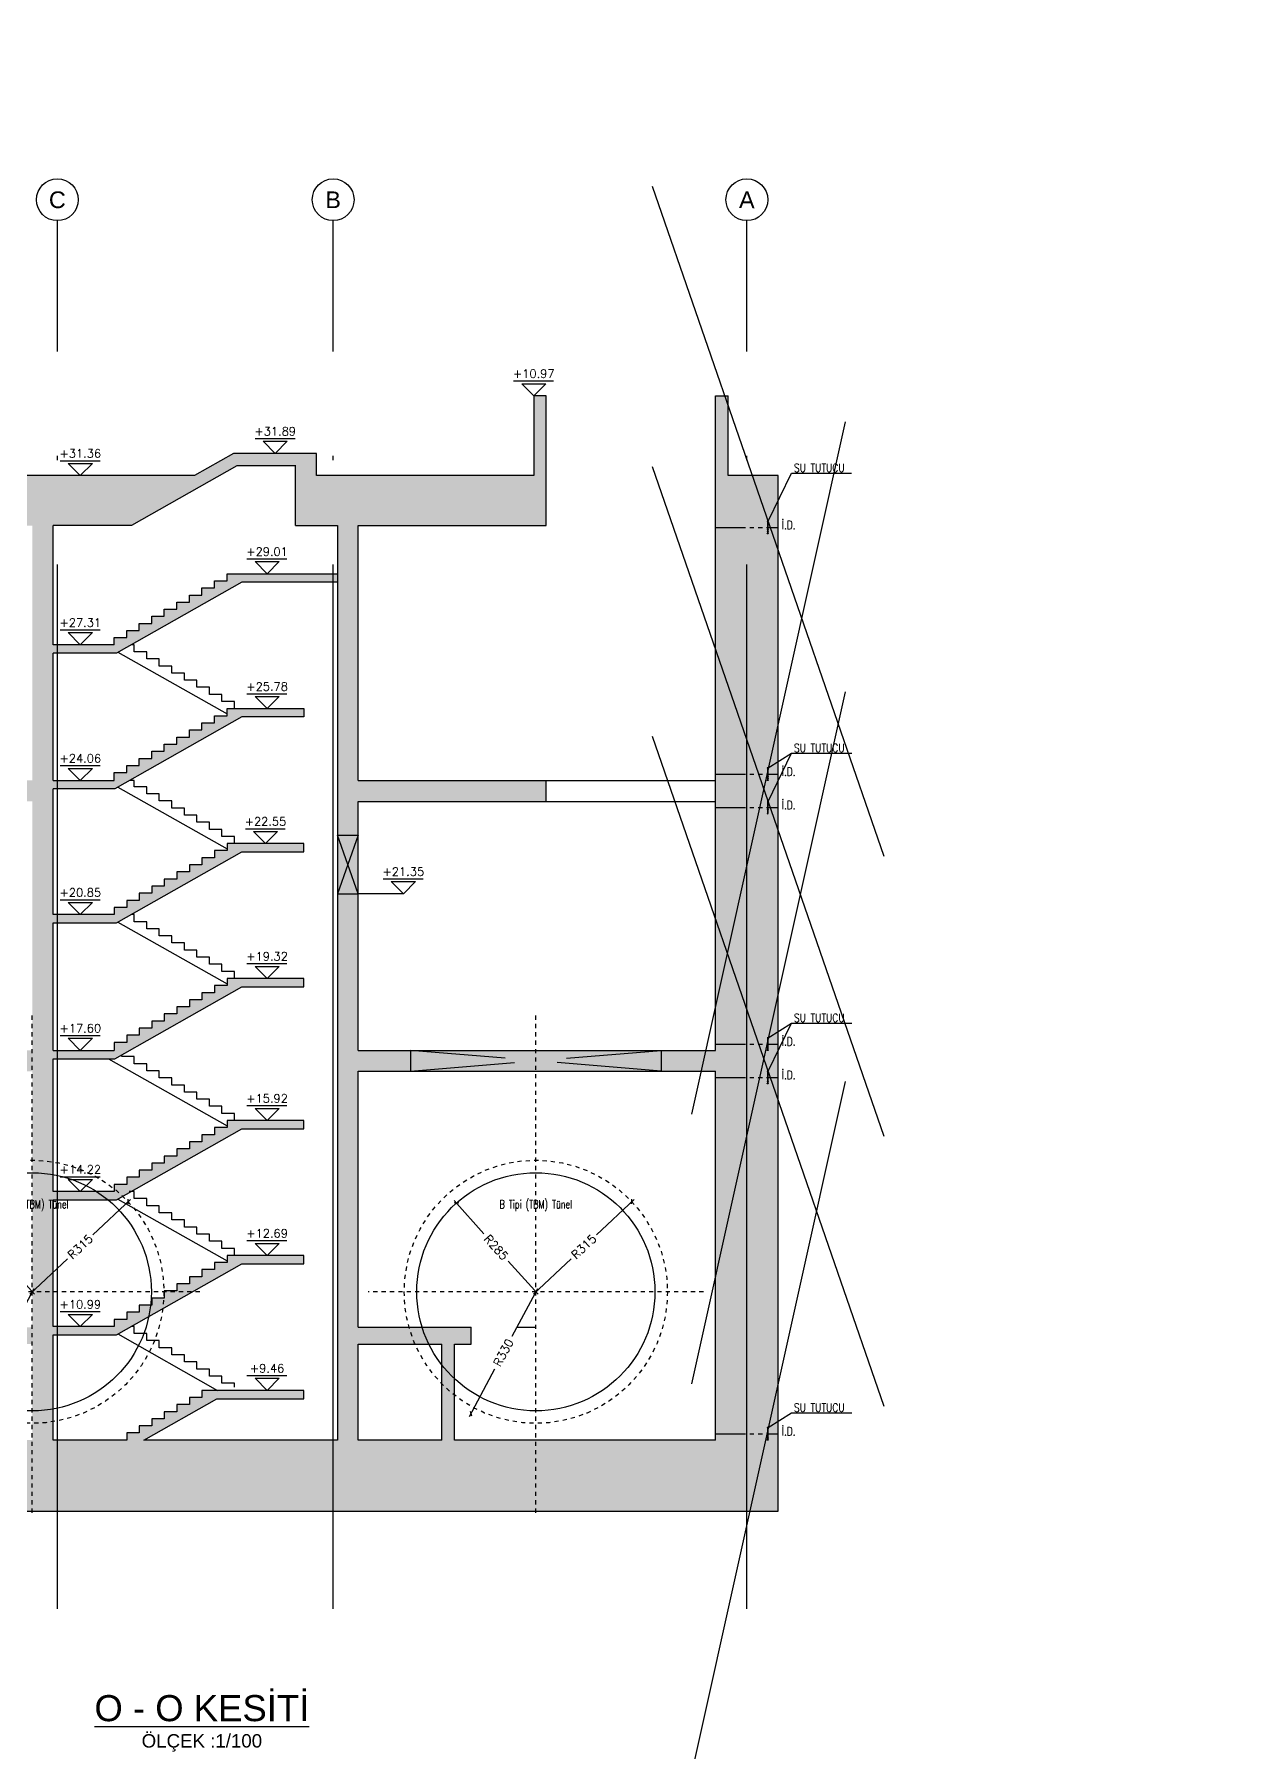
# Model space of a CAD drawing. Header units: millimetres. Extents: x 400408 to 401352, y 4543980 to 4544157.
# Drawn here: x 401323.08 to 401351.83, y 4544030.43 to 4544071.54 of the extents above; entities that cross this region are included whole.
import ezdxf
from ezdxf.enums import TextEntityAlignment as Align

# ---------------------------------------------------------------- set-up
doc = ezdxf.new("R2010")
doc.units = ezdxf.units.MM
for name, pattern in [('ACAD_ISO05W100', [33, 24, -3, 0, -3, 0, -3]), ('AKS', [3, 2.5, -0.25, 0, -0.25]), ('CIZGI', [0.4, 0.25, -0.15]), ('CONTINU', [0]), ('HIDDEN', [0.375, 0.25, -0.125])]:
    doc.linetypes.add(name, pattern=pattern)
for name, color, linetype in [('aks prota', 2, 'AKS'), ('caks prota', 4, 'Continuous'), ('görünüş prota', 4, 'Continuous'), ('iderzi_PROTA', 3, 'Continuous'), ('inşaat derzi prota', 11, 'Continuous'), ('kesik prota', 2, 'CIZGI'), ('kesit prota', 1, 'Continuous'), ('kesit tarama prota', 252, 'Continuous'), ('kot prota', 4, 'Continuous'), ('lkolon prota', 4, 'Continuous'), ('merdiven prota', 2, 'Continuous'), ('not prota', 2, 'Continuous'), ('not yazısı prota', 6, 'Continuous'), ('not çizgisi prota', 4, 'Continuous'), ('PRT-CST-rc_level', 6, 'Continuous'), ('PRT-CST-rc_levermark', 4, 'Continuous'), ('st_s_su tutucu', 2, 'Continuous'), ('st_s_ölçü', 4, 'Continuous'), ('t35 prota', 3, 'Continuous'), ('taks prota', 7, 'Continuous'), ('tplan prota', 7, 'Continuous')]:
    doc.layers.add(name, color=color, linetype=linetype)
doc.styles.add('Arial', font='Arial.ttf')
doc.styles.add('OLCU', font='romanstw.shx')
doc.styles.get("Standard").update_dxf_attribs({"font": 'Arial.ttf'})
doc.styles.add('TAKS', font='Arial Unicode.ttf')
doc.styles.add('TEXT250', font='romanstw.shx', dxfattribs={"width": 0.8, "height": 25})
doc.styles.add('TSIMPLEX', font='romanstw.shx')
doc.dimstyles.new('1-100', dxfattribs={"dimscale": 0.5, "dimtxt": 2, "dimasz": 7.5, "dimexe": 3, "dimexo": 5, "dimgap": 5, "dimtad": 3, "dimdec": 1, "dimlfac": 2, "dimzin": 9, "dimdsep": 46, "dimtxsty": 'Standard', "dimblk": 'OBLIQUE', "dimcen": 0.09, "dimclrd": 3, "dimclre": 3, "dimclrt": 1, "dimadec": 3, "dimazin": 0, "dimtfac": 1, "dimtdec": 1, "dimtofl": 0, "dimtmove": 0, "dimatfit": 3, "dimfxl": 4, "dimtolj": 1, "dimtzin": 0, "dimarcsym": 0})
doc.dimstyles.new('1-50', dxfattribs={"dimtxt": 10, "dimasz": 4, "dimexe": 4, "dimexo": 8, "dimgap": 4, "dimtad": 1, "dimdec": 1, "dimrnd": 0.05, "dimzin": 9, "dimdsep": 46, "dimtxsty": 'OLCU', "dimblk1": 'OBLIQUE', "dimblk2": 'OBLIQUE', "dimsah": 1, "dimcen": 2, "dimdle": 4, "dimclrd": 4, "dimclre": 4, "dimclrt": 3, "dimadec": 1, "dimazin": 0, "dimtfac": 1, "dimtdec": 1, "dimtix": 1, "dimtmove": 2, "dimatfit": 3, "dimldrblk": 'OBLIQUE', "dimfxl": 1, "dimtvp": 1, "dimtolj": 1, "dimtzin": 1, "dimarcsym": 0})

# ---------------------------------------------------------------- blocks, each defined once
blk = doc.blocks.new('_Oblique')
at = {"layer": 'st_s_ölçü', "lineweight": -2}
blk.add_line((-0.5, -0.5), (0.5, 0.5), dxfattribs=at)
blk = doc.blocks.new('*D11')
at = {"layer": 'DEFPOINTS', "color": 0, "transparency": 16777216}
for p in [(-455.7768124120485, 109.5869111729116), (-265.7931828767396, -102.8541877429707)]:
    blk.add_point(p, dxfattribs=at)
at = {"layer": 'st_s_ölçü', "color": 4, "lineweight": -2, "transparency": 16777216}
for p, q in [((-461.1096862235661, 115.5501700898487), (-389.9253438287682, 35.95131222538865)), ((-260.4603090652221, -108.8174466599078), (-331.6446514600408, -29.21858879542449))]:
    blk.add_line(p, q, dxfattribs=at)
at = {"layer": 'st_s_ölçü', "color": 4, "lineweight": -2, "transparency": 16777216, "xscale": 8, "yscale": 8, "zscale": 8, "rotation": 131.8058995973175}
blk.add_blockref('_Oblique', (-455.7768124120485, 109.5869111729116), dxfattribs=at)
at = {"layer": 'st_s_ölçü', "color": 3, "transparency": 16777216, "insert": (-360.7849976444195, 3.366361714968633), "char_height": 20, "attachment_point": 5, "rotation": 311.8058995973175, "style": 'OLCU'}
blk.add_mtext('\\A1;R285', dxfattribs=at)
blk = doc.blocks.new('*D12')
at = {"layer": 'DEFPOINTS', "color": 0, "transparency": 16777216}
for p in [(-36.3406229420434, 112.9617587007597), (-265.7931828767178, -102.8541877429798)]:
    blk.add_point(p, dxfattribs=at)
at = {"layer": 'st_s_ölçü', "color": 4, "lineweight": -2, "transparency": 16777216}
for p, q in [((-30.51325634052741, 118.4427986104425), (-120.6119750752906, 33.69874405447169)), ((-271.6205494782338, -108.3352276526625), (-181.5218307435179, -23.5911730967362))]:
    blk.add_line(p, q, dxfattribs=at)
at = {"layer": 'st_s_ölçü', "color": 4, "lineweight": -2, "transparency": 16777216, "xscale": 8, "yscale": 8, "zscale": 8, "rotation": 43.24583088137385}
blk.add_blockref('_Oblique', (-36.3406229420434, 112.9617587007597), dxfattribs=at)
at = {"layer": 'st_s_ölçü', "color": 3, "transparency": 16777216, "insert": (-151.0669029094242, 5.053785478889026), "char_height": 20, "attachment_point": 5, "rotation": 43.24583088137385, "style": 'OLCU'}
blk.add_mtext('\\A1;R315', dxfattribs=at)
blk = doc.blocks.new('*D13')
at = {"layer": 'DEFPOINTS', "color": 0, "transparency": 16777216}
for p in [(-265.7931828767105, -102.8541877429579), (-421.0483857594118, -394.0514095323542)]:
    blk.add_point(p, dxfattribs=at)
at = {"layer": 'lkolon prota', "color": 4, "lineweight": -2, "transparency": 16777216}
for p, q in [((-262.0294203825846, -95.79486115412448), (-322.8545106894434, -209.8786212058137)), ((-424.8121482535377, -401.1107361211878), (-363.9870579466764, -287.0269760694938))]:
    blk.add_line(p, q, dxfattribs=at)
at = {"layer": 'lkolon prota', "color": 4, "lineweight": -2, "transparency": 16777216, "xscale": 8, "yscale": 8, "zscale": 8, "rotation": 241.9351701811658}
blk.add_blockref('_Oblique', (-421.0483857594118, -394.0514095323542), dxfattribs=at)
at = {"layer": 'lkolon prota', "color": 3, "transparency": 16777216, "insert": (-343.420784318052, -248.4527986376579), "char_height": 20, "attachment_point": 5, "rotation": 61.935170181165795, "style": 'OLCU'}
blk.add_mtext('\\A1;R330', dxfattribs=at)
blk = doc.blocks.new('KOTK5')
at = {"layer": 'PRT-CST-rc_levermark'}
blk.add_line((216.6666666667443, 160), (-213.3333333332557, 160), dxfattribs=at)
blk.add_lwpolyline([(130, 130), (-130, 130), (0, 0)], close=True, dxfattribs=at)
at = {"layer": 'PRT-CST-rc_level', "style": 'OLCU'}
blk.add_attdef('000.00', text='', height=90, dxfattribs=at).set_placement((0, 193.1381784435362), align=Align.CENTER)
blk = doc.blocks.new('D')
at = {"layer": 'st_s_su tutucu', "linetype": 'CONTINU', "ltscale": 0.2}
for p, q in [((-39987.83090962706, 52508.18991963421), (-39992.63090966878, 52508.18991966914)), ((-39992.63090966878, 52508.18991966914), (-39992.63090980848, 52507.38991968935)), ((-39992.63090980848, 52507.38991968935), (-39990.63090962501, 52506.05655179494)), ((-39990.63090992199, 52478.65671955824), (-39991.93117670823, 52478.6567195757)), ((-39991.93117670823, 52478.6567195757), (-39991.93117659182, 52477.72311959402)), ((-39991.93117659182, 52477.72311959402), (-39990.63090987367, 52477.72311951835)), ((-39990.6309096902, 52498.50671976196), (-39991.53117650332, 52498.50671977942)), ((-39991.53117650332, 52498.50671977942), (-39991.53117639622, 52497.87311976865)), ((-39991.53117639622, 52497.87311976865), (-39990.63090970417, 52497.87311978029)), ((-39990.63090980196, 52488.50671968629), (-39991.53117661508, 52488.50671963972)), ((-39991.53117661508, 52488.50671963972), (-39991.53117662905, 52487.87311965806)), ((-39991.53117662905, 52487.87311965806), (-39990.630909937, 52487.87311964059)), ((-39991.53117661508, 52467.87311965223), (-39991.53117662905, 52468.5067196339)), ((-39991.53117662905, 52468.5067196339), (-39990.630909937, 52468.50671965136)), ((-39990.63090980196, 52467.87311960567), (-39991.53117661508, 52467.87311965223)), ((-39991.53117650332, 52457.87311951254), (-39991.53117639622, 52458.50671952331)), ((-39991.53117639622, 52458.50671952331), (-39990.63090970417, 52458.50671951166)), ((-39990.6309096902, 52457.87311953), (-39991.53117650332, 52457.87311951254)), ((-39990.63090962501, 52506.05655179494), (-39990.6309096902, 52498.50671976196)), ((-39990.63090970417, 52497.87311978029), (-39990.63090980196, 52488.50671968629)), ((-39990.630909937, 52487.87311964059), (-39990.63090992199, 52478.65671955824)), ((-39990.630909937, 52468.50671965136), (-39990.63090992199, 52477.72311973372)), ((-39990.63090970417, 52458.50671951166), (-39990.63090980196, 52467.87311960567)), ((-39990.63090962501, 52450.32328749701), (-39990.6309096902, 52457.87311953)), ((-39989.83090974534, 52506.05655187643), (-39987.83090964103, 52507.38991968935)), ((-39989.83090955907, 52498.50671965136), (-39989.83090974534, 52506.05655187643)), ((-39988.9306429881, 52498.50671966883), (-39989.83090955907, 52498.50671965136)), ((-39989.83090992229, 52488.50671961062), (-39989.83090981984, 52497.87311973373)), ((-39989.83090981984, 52497.87311973373), (-39988.93064300207, 52497.87311962313)), ((-39988.93064335132, 52488.50671965136), (-39989.83090992229, 52488.50671961062)), ((-39989.83091007002, 52478.65671960481), (-39989.8309099316, 52487.87311978029)), ((-39989.8309099316, 52487.87311978029), (-39988.93064311383, 52487.87311964059)), ((-39988.53064343977, 52478.65671965137), (-39989.83091007002, 52478.65671960481)), ((-39989.83090998934, 52477.72311965805), (-39988.53064344908, 52477.72311964058)), ((-39989.83091007002, 52477.72311968715), (-39989.8309099316, 52468.50671951166)), ((-39989.8309099316, 52468.50671951166), (-39988.93064311383, 52468.50671965136)), ((-39988.93064335132, 52467.87311964059), (-39989.83090992229, 52467.87311968134)), ((-39989.83090992229, 52467.87311968134), (-39989.83090981984, 52458.50671955823)), ((-39989.83090981984, 52458.50671955823), (-39988.93064300207, 52458.50671966883)), ((-39988.9306429881, 52457.87311962313), (-39989.83090955907, 52457.87311964059)), ((-39989.83090955907, 52457.87311964059), (-39989.83090974534, 52450.32328741552)), ((-39988.93064300207, 52497.87311962313), (-39988.9306429881, 52498.50671966883)), ((-39988.93064311383, 52487.87311964059), (-39988.93064335132, 52488.50671965136)), ((-39988.93064311383, 52468.50671965136), (-39988.93064335132, 52467.87311964059)), ((-39988.93064300207, 52458.50671966883), (-39988.9306429881, 52457.87311962313)), ((-39988.53064344908, 52477.72311964058), (-39988.53064343977, 52478.65671965137)), ((-39987.83090964103, 52507.38991968935), (-39987.83090962706, 52508.18991963421)), ((-39992.63090980848, 52448.98991960261), (-39990.63090962501, 52450.32328749701)), ((-39992.63090966878, 52448.18991962282), (-39992.63090980848, 52448.98991960261)), ((-39987.83090962706, 52448.18991965774), (-39992.63090966878, 52448.18991962282)), ((-39989.83090974534, 52450.32328741552), (-39987.83090964103, 52448.98991960261)), ((-39987.83090964103, 52448.98991960261), (-39987.83090962706, 52448.18991965774))]:
    blk.add_line(p, q, dxfattribs=at)
blk = doc.blocks.new('A$C127942D9')
at = {"layer": 'aks prota', "ltscale": 2}
blk.add_line((-265.7931828767323, -631.6843460802356), (-265.7931828767178, 559.6811305509054), dxfattribs=at)
at = {"layer": 'aks prota'}
blk.add_line((135.1872869510917, -102.8541877429761), (-666.7736527046291, -102.8541877429725), dxfattribs=at)
at = {"layer": 'görünüş prota', "color": 6, "linetype": 'CIZGI', "ltscale": 2}
blk.add_circle((-265.7931828767323, -102.8541877429652), 315, dxfattribs=at)
at = {"layer": 'görünüş prota', "color": 6}
blk.add_circle((-265.7931828767105, -102.8541877429798), 285, dxfattribs=at)
at = {"layer": 'not prota', "style": 'TEXT250', "width": 0.7}
blk.add_text('B Tipi (TBM) Tünel', height=20, dxfattribs=at).set_placement((-265.7931828766596, 106.8190974679765), align=Align.MIDDLE_CENTER)
at = {"layer": 'lkolon prota'}
dim = blk.add_radius_dim(center=(-265.7931828767105, -102.8541877429579), mpoint=(-421.0483857594118, -394.0514095323542), dimstyle='1-100', dxfattribs=at)
dim.commit()
dim.dimension.update_dxf_attribs({"geometry": '*D13', "text_midpoint": (-343.420784318052, -248.4527986376579), "dimtype": 132})
at = {"layer": 'st_s_ölçü'}
for center, mpoint, picture, middle in [((-265.7931828767396, -102.8541877429707), (-455.7768124120485, 109.5869111729116), '*D11', (-360.7849976444195, 3.366361714968633)), ((-265.7931828767178, -102.8541877429798), (-36.3406229420434, 112.9617587007597), '*D12', (-151.0669029094242, 5.053785478889026))]:
    dim = blk.add_radius_dim(center=center, mpoint=mpoint, dimstyle='1-100', dxfattribs=at)
    dim.commit()
    dim.dimension.update_dxf_attribs({"geometry": picture, "text_midpoint": middle, "dimtype": 132})

msp = doc.modelspace()

# ---------------------------------------------------------------- hatches: boundary and pattern name
at = {"layer": 'kesit tarama prota'}
h = msp.add_hatch(color=256, dxfattribs=at)
h.dxf.hatch_style = 1
h.paths.add_polyline_path([(401340.8848102426, 4544036.184350495), (401340.8848102426, 4544060.974350495), (401339.6848102425, 4544060.974350495), (401339.6848102425, 4544062.884350495), (401339.3848102426, 4544062.884350495), (401339.3848102426, 4544047.214350495), (401330.8348102426, 4544047.214350495), (401330.8348102426, 4544053.174350495), (401335.3348095217, 4544053.174350495), (401335.3348095217, 4544053.674350495), (401330.8348102426, 4544053.674350495), (401330.8348102426, 4544059.774350495), (401335.3348102426, 4544059.774350495), (401335.3348102426, 4544062.884350495), (401335.0348102858, 4544062.884350495), (401335.0348102858, 4544060.974350495), (401329.8348102426, 4544060.974350495), (401329.8348102426, 4544061.504350495), (401327.8528836709, 4544061.504350495), (401326.9175895532, 4544060.974350495), (401312.9848102426, 4544060.974350495), (401312.9848102426, 4544036.184350495)])
h.paths.add_polyline_path([(401325.7004794108, 4544037.884350495), (401327.4475382344, 4544038.874350495), (401329.5348102426, 4544038.874350495), (401329.5348102426, 4544039.074350495), (401327.0948102426, 4544039.074350495), (401327.0948102426, 4544038.904350495), (401326.7948102426, 4544038.904350495), (401326.7948102426, 4544038.734350495), (401326.4948102426, 4544038.734350495), (401326.4948102426, 4544038.564350495), (401326.1948102426, 4544038.564350495), (401326.1948102426, 4544038.394350495), (401325.8948102426, 4544038.394350495), (401325.8948102426, 4544038.224350495), (401325.5948102426, 4544038.224350495), (401325.5948102426, 4544038.054350495), (401325.2948102426, 4544038.054350495), (401325.2948102426, 4544037.884350495), (401323.5348102426, 4544037.884350495), (401323.5348102426, 4544040.404350495), (401325.0475382344, 4544040.404350495), (401328.0475382344, 4544042.104350495), (401329.5348102426, 4544042.104350495), (401329.5348102426, 4544042.304350495), (401327.6948102426, 4544042.304350495), (401327.6948102426, 4544042.134350495), (401327.3948102426, 4544042.134350495), (401327.3948102426, 4544041.964350495), (401327.0948102426, 4544041.964350495), (401327.0948102426, 4544041.794350495), (401326.7948102426, 4544041.794350495), (401326.7948102426, 4544041.624350495), (401326.4948102426, 4544041.624350495), (401326.4948102426, 4544041.454350495), (401326.1948102426, 4544041.454350495), (401326.1948102426, 4544041.284350495), (401325.8948102426, 4544041.284350495), (401325.8948102426, 4544041.114350495), (401325.5948102426, 4544041.114350495), (401325.5948102426, 4544040.944350495), (401325.2948102426, 4544040.944350495), (401325.2948102426, 4544040.774350495), (401324.9948102426, 4544040.774350495), (401324.9948102426, 4544040.604350495), (401323.5348102426, 4544040.604350495), (401323.5348102426, 4544043.634350495), (401325.0475382344, 4544043.634350495), (401328.0475382344, 4544045.334350495), (401329.5348102426, 4544045.334350495), (401329.5348102426, 4544045.534350495), (401327.6948102426, 4544045.534350495), (401327.6948102426, 4544045.364350495), (401327.3948102426, 4544045.364350495), (401327.3948102426, 4544045.194350495), (401327.0948102426, 4544045.194350495), (401327.0948102426, 4544045.024350495), (401326.7948102426, 4544045.024350495), (401326.7948102426, 4544044.854350495), (401326.4948102426, 4544044.854350495), (401326.4948102426, 4544044.684350495), (401326.1948102426, 4544044.684350495), (401326.1948102426, 4544044.514350495), (401325.8948102426, 4544044.514350495), (401325.8948102426, 4544044.344350495), (401325.5948102426, 4544044.344350495), (401325.5948102426, 4544044.174350495), (401325.2948102426, 4544044.174350495), (401325.2948102426, 4544044.004350495), (401324.9948102426, 4544044.004350495), (401324.9948102426, 4544043.834350495), (401323.5348102426, 4544043.834350495), (401323.5348102426, 4544047.014350495), (401325.0122441167, 4544047.014350495), (401328.0475382344, 4544048.734350495), (401329.5348102426, 4544048.734350495), (401329.5348102426, 4544048.934350495), (401327.6948102426, 4544048.934350495), (401327.6948102426, 4544048.764350495), (401327.3948102426, 4544048.764350495), (401327.3948102426, 4544048.594350495), (401327.0948102426, 4544048.594350495), (401327.0948102426, 4544048.424350495), (401326.7948102426, 4544048.424350495), (401326.7948102426, 4544048.254350495), (401326.4948102426, 4544048.254350495), (401326.4948102426, 4544048.084350495), (401326.1948102426, 4544048.084350495), (401326.1948102426, 4544047.914350495), (401325.8948102426, 4544047.914350495), (401325.8948102426, 4544047.744350495), (401325.5948102426, 4544047.744350495), (401325.5948102426, 4544047.574350495), (401325.2948102426, 4544047.574350495), (401325.2948102426, 4544047.404350495), (401324.9948102426, 4544047.404350495), (401324.9948102426, 4544047.214350495), (401323.5348102426, 4544047.214350495), (401323.5348102426, 4544050.264350495), (401325.0475382344, 4544050.264350495), (401328.0475382344, 4544051.964350495), (401329.5348102426, 4544051.964350495), (401329.5348102426, 4544052.164350495), (401327.6948102426, 4544052.164350495), (401327.6948102426, 4544051.994350495), (401327.3948102426, 4544051.994350495), (401327.3948102426, 4544051.824350495), (401327.0948102426, 4544051.824350495), (401327.0948102426, 4544051.654350495), (401326.7948102426, 4544051.654350495), (401326.7948102426, 4544051.484350495), (401326.4948102426, 4544051.484350495), (401326.4948102426, 4544051.314350495), (401326.1948102426, 4544051.314350495), (401326.1948102426, 4544051.144350495), (401325.8948102426, 4544051.144350495), (401325.8948102426, 4544050.974350495), (401325.5948102426, 4544050.974350495), (401325.5948102426, 4544050.804350495), (401325.2948102426, 4544050.804350495), (401325.2948102426, 4544050.634350495), (401324.9948102426, 4544050.634350495), (401324.9948102426, 4544050.464350495), (401323.5348102426, 4544050.464350495), (401323.5348102426, 4544053.474350495), (401325.0122441167, 4544053.474350495), (401328.0475382344, 4544055.194350495), (401329.5348102426, 4544055.194350495), (401329.5348102426, 4544055.394350495), (401327.6948102426, 4544055.394350495), (401327.6948102426, 4544055.224350495), (401327.3948102426, 4544055.224350495), (401327.3948102426, 4544055.054350495), (401327.0948102426, 4544055.054350495), (401327.0948102426, 4544054.884350495), (401326.7948102426, 4544054.884350495), (401326.7948102426, 4544054.714350495), (401326.4948102426, 4544054.714350495), (401326.4948102426, 4544054.544350495), (401326.1948102426, 4544054.544350495), (401326.1948102426, 4544054.374350495), (401325.8948102426, 4544054.374350495), (401325.8948102426, 4544054.204350495), (401325.5948102426, 4544054.204350495), (401325.5948102426, 4544054.034350495), (401325.2948102426, 4544054.034350495), (401325.2948102426, 4544053.864350495), (401324.9948102426, 4544053.864350495), (401324.9948102426, 4544053.674350495), (401323.5348102426, 4544053.674350495), (401323.5348102426, 4544056.724350495), (401325.0475382344, 4544056.724350495), (401328.0475382344, 4544058.424350495), (401330.3348102426, 4544058.424350495), (401330.3348102426, 4544058.624350495), (401327.6948102426, 4544058.624350495), (401327.6948102426, 4544058.454350495), (401327.3948102426, 4544058.454350495), (401327.3948102426, 4544058.284350495), (401327.0948102426, 4544058.284350495), (401327.0948102426, 4544058.114350495), (401326.7948102426, 4544058.114350495), (401326.7948102426, 4544057.944350495), (401326.4948102426, 4544057.944350495), (401326.4948102426, 4544057.774350495), (401326.1948102426, 4544057.774350495), (401326.1948102426, 4544057.604350495), (401325.8948102426, 4544057.604350495), (401325.8948102426, 4544057.434350495), (401325.5948102426, 4544057.434350495), (401325.5948102426, 4544057.264350495), (401325.2948102426, 4544057.264350495), (401325.2948102426, 4544057.094350495), (401324.9948102426, 4544057.094350495), (401324.9948102426, 4544056.924350495), (401323.5348102426, 4544056.924350495), (401323.5348102426, 4544059.774350495), (401325.4084462468, 4544059.774350495), (401327.9319756585, 4544061.204350495), (401329.3348102426, 4544061.204350495), (401329.3348102426, 4544059.774350495), (401330.3348102426, 4544059.774350495), (401330.3348102426, 4544037.884350495)], flags=16)
h.paths.add_polyline_path([(401330.8348102426, 4544037.884350495), (401330.8348102426, 4544040.184350495), (401332.8348102426, 4544040.184350495), (401332.8348102426, 4544037.884350495)], flags=16)
h.paths.add_polyline_path([(401333.1348102426, 4544037.884350495), (401333.1348102426, 4544040.184350495), (401333.5348102426, 4544040.184350495), (401333.5348102426, 4544040.584350495), (401330.8348102426, 4544040.584350495), (401330.8348102426, 4544046.714350495), (401339.3848102426, 4544046.714350495), (401339.3848102426, 4544037.884350495)], flags=16)
h.paths.add_polyline_path([(401323.0348102426, 4544037.884350495), (401321.0348102426, 4544037.884350495), (401321.0348102426, 4544040.184350495), (401323.0348102426, 4544040.184350495)], flags=16)
h.paths.add_polyline_path([(401323.0348102426, 4544040.584350495), (401320.3348102426, 4544040.584350495), (401320.3348102426, 4544040.184350495), (401320.7348102426, 4544040.184350495), (401320.7348102426, 4544037.884350495), (401314.4848102426, 4544037.884350495), (401314.4848102426, 4544046.714350495), (401323.0348102426, 4544046.714350495)], flags=16)
h.paths.add_polyline_path([(401323.0348102426, 4544047.214350495), (401314.4848102426, 4544047.214350495), (401314.4848102426, 4544053.174350495), (401323.0348102426, 4544053.174350495)], flags=16)
h.paths.add_polyline_path([(401323.0348102426, 4544053.674350495), (401314.4848102426, 4544053.674350495), (401314.4848102426, 4544059.774350495), (401323.0348102426, 4544059.774350495)], flags=16)

# ---------------------------------------------------------------- linework, layer by layer
at = {"layer": 'aks prota', "ltscale": 10}
for p, q in [((401323.634846749, 4544033.845527441), (401323.634846749, 4544067.076024413)), ((401330.2348467489, 4544033.845527441), (401330.2348467489, 4544067.076024413)), ((401340.1348102426, 4544033.845527441), (401340.1348102426, 4544067.076024413))]:
    msp.add_line(p, q, dxfattribs=at)
at = {"layer": 'caks prota', "ltscale": 0.05}
for centre in [(401323.6348102426, 4544067.576024413), (401330.2348102426, 4544067.576024413), (401340.1348102426, 4544067.576024413)]:
    msp.add_circle(centre, 0.5, dxfattribs=at)
at = {"layer": 'görünüş prota'}
for points in [[(401325.0848102426, 4544056.7454713), (401327.6948102426, 4544055.266471299)], [(401327.8748102426, 4544055.394350495), (401327.8748102426, 4544055.564350495), (401327.5748102426, 4544055.564350495), (401327.5748102426, 4544055.734350495), (401327.2748102426, 4544055.734350495), (401327.2748102426, 4544055.904350495), (401326.9748102426, 4544055.904350495), (401326.9748102426, 4544056.074350495), (401326.6748102426, 4544056.074350495), (401326.6748102426, 4544056.244350495), (401326.3748102426, 4544056.244350495), (401326.3748102426, 4544056.414350495), (401326.0748102426, 4544056.414350495), (401326.0748102426, 4544056.584350495), (401325.7748102426, 4544056.584350495), (401325.7748102426, 4544056.754350495), (401325.4748102426, 4544056.754350495), (401325.4748102426, 4544056.924350495), (401325.4004794108, 4544056.924350495)], [(401325.0848102426, 4544053.5154713), (401327.6948102426, 4544052.0364713)], [(401327.8748102426, 4544052.164350495), (401327.8748102426, 4544052.334350495), (401327.5748102426, 4544052.334350495), (401327.5748102426, 4544052.504350495), (401327.2748102426, 4544052.504350495), (401327.2748102426, 4544052.674350495), (401326.9748102426, 4544052.674350495), (401326.9748102426, 4544052.844350495), (401326.6748102426, 4544052.844350495), (401326.6748102426, 4544053.014350495), (401326.3748102426, 4544053.014350495), (401326.3748102426, 4544053.184350495), (401326.0748102426, 4544053.184350495), (401326.0748102426, 4544053.354350495), (401325.7748102426, 4544053.354350495), (401325.7748102426, 4544053.524350495), (401325.4748102426, 4544053.524350495), (401325.4748102426, 4544053.674350495), (401325.3651852932, 4544053.674350495)], [(401335.3348095217, 4544053.674350495), (401339.3848102426, 4544053.674350495)], [(401335.3269515567, 4544053.174350495), (401339.3848102426, 4544053.174350495)], [(401325.0848102426, 4544050.2854713), (401327.6948102426, 4544048.806471299)], [(401327.8748102426, 4544048.934350495), (401327.8748102426, 4544049.104350495), (401327.5748102426, 4544049.104350495), (401327.5748102426, 4544049.274350495), (401327.2748102426, 4544049.274350495), (401327.2748102426, 4544049.444350495), (401326.9748102426, 4544049.444350495), (401326.9748102426, 4544049.614350495), (401326.6748102426, 4544049.614350495), (401326.6748102426, 4544049.784350495), (401326.3748102426, 4544049.784350495), (401326.3748102426, 4544049.954350495), (401326.0748102426, 4544049.954350495), (401326.0748102426, 4544050.124350495), (401325.7748102426, 4544050.124350495), (401325.7748102426, 4544050.294350495), (401325.4748102426, 4544050.294350495), (401325.4748102426, 4544050.464350495), (401325.4004794108, 4544050.464350495)], [(401324.8573763685, 4544047.014350495), (401327.6948102426, 4544045.4064713)], [(401327.8748102426, 4544045.534350495), (401327.8748102426, 4544045.704350495), (401327.5748102426, 4544045.704350495), (401327.5748102426, 4544045.874350495), (401327.2748102426, 4544045.874350495), (401327.2748102426, 4544046.044350495), (401326.9748102426, 4544046.044350495), (401326.9748102426, 4544046.214350495), (401326.6748102426, 4544046.214350495), (401326.6748102426, 4544046.384350495), (401326.3748102426, 4544046.384350495), (401326.3748102426, 4544046.554350495), (401326.0748102426, 4544046.554350495), (401326.0748102426, 4544046.724350495), (401325.7748102426, 4544046.724350495), (401325.7748102426, 4544046.894350495), (401325.4748102426, 4544046.894350495), (401325.4748102426, 4544047.064350495), (401325.1748102426, 4544047.064350495), (401325.1748102426, 4544047.106471299)], [(401325.0848102426, 4544043.6554713), (401327.6948102426, 4544042.176471299)], [(401327.8748102426, 4544042.304350495), (401327.8748102426, 4544042.474350495), (401327.5748102426, 4544042.474350495), (401327.5748102426, 4544042.644350495), (401327.2748102426, 4544042.644350495), (401327.2748102426, 4544042.814350495), (401326.9748102426, 4544042.814350495), (401326.9748102426, 4544042.984350495), (401326.6748102426, 4544042.984350495), (401326.6748102426, 4544043.154350495), (401326.3748102426, 4544043.154350495), (401326.3748102426, 4544043.324350495), (401326.0748102426, 4544043.324350495), (401326.0748102426, 4544043.494350495), (401325.7748102426, 4544043.494350495), (401325.7748102426, 4544043.664350495), (401325.4748102426, 4544043.664350495), (401325.4748102426, 4544043.834350495), (401325.3572629826, 4544043.834350495)], [(401325.0848102426, 4544040.425471299), (401327.4691410744, 4544039.074350495)], [(401327.8748102426, 4544039.154350495), (401327.8748102426, 4544039.244350495), (401327.5748102426, 4544039.244350495), (401327.5748102426, 4544039.414350495), (401327.2748102426, 4544039.414350495), (401327.2748102426, 4544039.584350495), (401326.9748102426, 4544039.584350495), (401326.9748102426, 4544039.754350495), (401326.6748102426, 4544039.754350495), (401326.6748102426, 4544039.924350495), (401326.3748102426, 4544039.924350495), (401326.3748102426, 4544040.094350495), (401326.0748102426, 4544040.094350495), (401326.0748102426, 4544040.264350495), (401325.7748102426, 4544040.264350495), (401325.7748102426, 4544040.434350495), (401325.4748102426, 4544040.434350495), (401325.4748102426, 4544040.604350495), (401325.4004794108, 4544040.604350495)]]:
    msp.add_lwpolyline(points, dxfattribs=at)
at = {"layer": 'iderzi_PROTA'}
msp.add_line((401334.6316238868, 4544040.584350495), (401335.0848113233, 4544040.584350495), dxfattribs=at)
at = {"layer": 'inşaat derzi prota', "linetype": 'ACAD_ISO05W100', "ltscale": 0.03}
for points in [[(401339.3848102426, 4544059.729913666), (401340.8848102426, 4544059.729913666)], [(401339.3848102426, 4544053.824351333), (401340.8848102426, 4544053.824351333)], [(401339.3848102426, 4544053.024350495), (401340.8848102426, 4544053.024350495)], [(401339.3848102426, 4544047.364351333), (401340.8848102426, 4544047.364351333)], [(401339.3848102426, 4544046.564350495), (401340.8848102426, 4544046.564350495)], [(401339.3848102426, 4544038.034351333), (401340.8848102426, 4544038.034351333)]]:
    msp.add_lwpolyline(points, dxfattribs=at)
at = {"layer": 'kesik prota', "ltscale": 10}
msp.add_lwpolyline([(401330.3348113233, 4544052.364350495), (401330.8348102426, 4544052.364350495), (401330.3348102426, 4544050.964350495), (401330.8348102426, 4544050.964350495), (401330.3348102426, 4544052.364350495)], dxfattribs=at)
at = {"layer": 'kesit prota', "color": 1}
for p, q in [((401339.3848102426, 4544047.214350495), (401339.3848102426, 4544062.884350495)), ((401339.3848102426, 4544062.884350495), (401339.6848102425, 4544062.884350495)), ((401323.5348102426, 4544056.924350495), (401323.5348102426, 4544059.774350495)), ((401329.3348102426, 4544059.774350495), (401330.3348102426, 4544059.774350495)), ((401323.5348102426, 4544053.674350495), (401323.5348102426, 4544056.724350495)), ((401323.5348102426, 4544053.674350495), (401324.9948102426, 4544053.674350495)), ((401323.5348102426, 4544050.464350495), (401323.5348102426, 4544053.474350495)), ((401330.8348102426, 4544053.674350495), (401335.3348095217, 4544053.674350495)), ((401335.3348095217, 4544053.174350495), (401335.3348095217, 4544053.674350495)), ((401330.8348102426, 4544047.214350495), (401330.8348102426, 4544053.174350495)), ((401330.8348102426, 4544053.174350495), (401335.3348095217, 4544053.174350495)), ((401323.5348102426, 4544047.214350495), (401323.5348102426, 4544050.264350495)), ((401323.5348102426, 4544047.214350495), (401324.9948102426, 4544047.214350495)), ((401323.5348102426, 4544043.834350495), (401323.5348102426, 4544047.014350495)), ((401330.8348102426, 4544047.214350495), (401339.3848102426, 4544047.214350495)), ((401330.8348102426, 4544040.584350495), (401330.8348102426, 4544046.714350495)), ((401330.8348102426, 4544046.714350495), (401339.3848102426, 4544046.714350495)), ((401339.3848102426, 4544037.884350495), (401339.3848102426, 4544046.714350495)), ((401323.5348102426, 4544040.604350495), (401323.5348102426, 4544043.634350495)), ((401330.8348102426, 4544040.584350495), (401333.5348102426, 4544040.584350495)), ((401333.5348102426, 4544040.184350495), (401333.5348102426, 4544040.584350495)), ((401330.8348102426, 4544037.884350495), (401330.8348102426, 4544040.184350495)), ((401330.8348102426, 4544040.184350495), (401332.8348102426, 4544040.184350495)), ((401332.8348102426, 4544037.884350495), (401332.8348102426, 4544040.184350495)), ((401333.1348102426, 4544040.184350495), (401333.5348102426, 4544040.184350495)), ((401333.1348102426, 4544037.884350495), (401333.1348102426, 4544040.184350495)), ((401332.8348102426, 4544037.884350495), (401330.8348102426, 4544037.884350495)), ((401339.3848102426, 4544037.884350495), (401333.1348102426, 4544037.884350495))]:
    msp.add_line(p, q, dxfattribs=at)
for points in [[(401330.8348102426, 4544053.674350495), (401330.8348102426, 4544059.774350495), (401335.3348102426, 4544059.774350495), (401335.3348102426, 4544062.884350495), (401335.0348102858, 4544062.884350495), (401335.0348102858, 4544060.974350495), (401329.8348102426, 4544060.974350495), (401329.8348102426, 4544061.504350495), (401327.8528836709, 4544061.504350495), (401326.9175895532, 4544060.974350495), (401312.9848102426, 4544060.974350495), (401312.9848102426, 4544036.184350495), (401340.8848102426, 4544036.184350495), (401340.8848102426, 4544060.974350495), (401339.6848102425, 4544060.974350495), (401339.6848102425, 4544062.884350495)], [(401329.341007733, 4544061.204350495), (401327.9319756585, 4544061.204350495), (401325.4084462468, 4544059.774350495), (401323.5348102426, 4544059.774350495)], [(401329.3348102426, 4544059.774350495), (401329.3348102426, 4544061.204350495)], [(401330.3348102426, 4544059.774350495), (401330.3348102426, 4544037.884350495), (401325.7004794108, 4544037.884350495), (401327.4475382344, 4544038.874350495), (401329.5348102426, 4544038.874350495), (401329.5348102426, 4544039.074350495), (401327.0948102426, 4544039.074350495), (401327.0948102426, 4544038.904350495), (401326.7948102426, 4544038.904350495), (401326.7948102426, 4544038.734350495), (401326.4948102426, 4544038.734350495), (401326.4948102426, 4544038.564350495), (401326.1948102426, 4544038.564350495), (401326.1948102426, 4544038.394350495), (401325.8948102426, 4544038.394350495), (401325.8948102426, 4544038.224350495), (401325.5948102426, 4544038.224350495), (401325.5948102426, 4544038.054350495), (401325.2948102426, 4544038.054350495), (401325.2948102426, 4544037.884350495), (401323.5348102426, 4544037.884350495), (401323.5348102426, 4544040.404350495)], [(401324.9948102426, 4544056.924350495), (401324.9948102426, 4544057.094350495), (401325.2948102426, 4544057.094350495), (401325.2948102426, 4544057.264350495), (401325.5948102426, 4544057.264350495), (401325.5948102426, 4544057.434350495), (401325.8948102426, 4544057.434350495), (401325.8948102426, 4544057.604350495), (401326.1948102426, 4544057.604350495), (401326.1948102426, 4544057.774350495), (401326.4948102426, 4544057.774350495), (401326.4948102426, 4544057.944350495), (401326.7948102426, 4544057.944350495), (401326.7948102426, 4544058.114350495), (401327.0948102426, 4544058.114350495), (401327.0948102426, 4544058.284350495), (401327.3948102426, 4544058.284350495), (401327.3948102426, 4544058.454350495), (401327.6948102426, 4544058.454350495), (401327.6948102426, 4544058.624350495), (401330.3348102426, 4544058.624350495), (401330.3348102426, 4544058.424350495), (401328.0475382344, 4544058.424350495), (401325.0475382344, 4544056.724350495), (401323.5348102426, 4544056.724350495)], [(401324.9948102426, 4544056.924350495), (401323.5348102426, 4544056.924350495)], [(401324.9948102426, 4544053.674350495), (401324.9948102426, 4544053.864350495), (401325.2948102426, 4544053.864350495), (401325.2948102426, 4544054.034350495), (401325.5948102426, 4544054.034350495), (401325.5948102426, 4544054.204350495), (401325.8948102426, 4544054.204350495), (401325.8948102426, 4544054.374350495), (401326.1948102426, 4544054.374350495), (401326.1948102426, 4544054.544350495), (401326.4948102426, 4544054.544350495), (401326.4948102426, 4544054.714350495), (401326.7948102426, 4544054.714350495), (401326.7948102426, 4544054.884350495), (401327.0948102426, 4544054.884350495), (401327.0948102426, 4544055.054350495), (401327.3948102426, 4544055.054350495), (401327.3948102426, 4544055.224350495), (401327.6948102426, 4544055.224350495), (401327.6948102426, 4544055.394350495), (401329.5348102426, 4544055.394350495), (401329.5348102426, 4544055.194350495), (401328.0475382344, 4544055.194350495), (401325.0122441167, 4544053.474350495), (401323.5348102426, 4544053.474350495)], [(401323.5348102426, 4544050.264350495), (401325.0475382344, 4544050.264350495), (401328.0475382344, 4544051.964350495), (401329.5348102426, 4544051.964350495), (401329.5348102426, 4544052.164350495), (401327.6948102426, 4544052.164350495), (401327.6948102426, 4544051.994350495), (401327.3948102426, 4544051.994350495), (401327.3948102426, 4544051.824350495), (401327.0948102426, 4544051.824350495), (401327.0948102426, 4544051.654350495), (401326.7948102426, 4544051.654350495), (401326.7948102426, 4544051.484350495), (401326.4948102426, 4544051.484350495), (401326.4948102426, 4544051.314350495), (401326.1948102426, 4544051.314350495), (401326.1948102426, 4544051.144350495), (401325.8948102426, 4544051.144350495), (401325.8948102426, 4544050.974350495), (401325.5948102426, 4544050.974350495), (401325.5948102426, 4544050.804350495), (401325.2948102426, 4544050.804350495), (401325.2948102426, 4544050.634350495), (401324.9948102426, 4544050.634350495), (401324.9948102426, 4544050.464350495), (401323.5348102426, 4544050.464350495)], [(401323.5348102426, 4544047.014350495), (401325.0122441167, 4544047.014350495), (401328.0475382344, 4544048.734350495), (401329.5348102426, 4544048.734350495), (401329.5348102426, 4544048.934350495), (401327.6948102426, 4544048.934350495), (401327.6948102426, 4544048.764350495), (401327.3948102426, 4544048.764350495), (401327.3948102426, 4544048.594350495), (401327.0948102426, 4544048.594350495), (401327.0948102426, 4544048.424350495), (401326.7948102426, 4544048.424350495), (401326.7948102426, 4544048.254350495), (401326.4948102426, 4544048.254350495), (401326.4948102426, 4544048.084350495), (401326.1948102426, 4544048.084350495), (401326.1948102426, 4544047.914350495), (401325.8948102426, 4544047.914350495), (401325.8948102426, 4544047.744350495), (401325.5948102426, 4544047.744350495), (401325.5948102426, 4544047.574350495), (401325.2948102426, 4544047.574350495), (401325.2948102426, 4544047.404350495), (401324.9948102426, 4544047.404350495), (401324.9948102426, 4544047.214350495)], [(401323.5348102426, 4544043.634350495), (401325.0475382344, 4544043.634350495), (401328.0475382344, 4544045.334350495), (401329.5348102426, 4544045.334350495), (401329.5348102426, 4544045.534350495), (401327.6948102426, 4544045.534350495), (401327.6948102426, 4544045.364350495), (401327.3948102426, 4544045.364350495), (401327.3948102426, 4544045.194350495), (401327.0948102426, 4544045.194350495), (401327.0948102426, 4544045.024350495), (401326.7948102426, 4544045.024350495), (401326.7948102426, 4544044.854350495), (401326.4948102426, 4544044.854350495), (401326.4948102426, 4544044.684350495), (401326.1948102426, 4544044.684350495), (401326.1948102426, 4544044.514350495), (401325.8948102426, 4544044.514350495), (401325.8948102426, 4544044.344350495), (401325.5948102426, 4544044.344350495), (401325.5948102426, 4544044.174350495), (401325.2948102426, 4544044.174350495), (401325.2948102426, 4544044.004350495), (401324.9948102426, 4544044.004350495), (401324.9948102426, 4544043.834350495), (401323.5348102426, 4544043.834350495)], [(401323.5348102426, 4544040.404350495), (401325.0475382344, 4544040.404350495), (401328.0475382344, 4544042.104350495), (401329.5348102426, 4544042.104350495), (401329.5348102426, 4544042.304350495), (401327.6948102426, 4544042.304350495), (401327.6948102426, 4544042.134350495), (401327.3948102426, 4544042.134350495), (401327.3948102426, 4544041.964350495), (401327.0948102426, 4544041.964350495), (401327.0948102426, 4544041.794350495), (401326.7948102426, 4544041.794350495), (401326.7948102426, 4544041.624350495), (401326.4948102426, 4544041.624350495), (401326.4948102426, 4544041.454350495), (401326.1948102426, 4544041.454350495), (401326.1948102426, 4544041.284350495), (401325.8948102426, 4544041.284350495), (401325.8948102426, 4544041.114350495), (401325.5948102426, 4544041.114350495), (401325.5948102426, 4544040.944350495), (401325.2948102426, 4544040.944350495), (401325.2948102426, 4544040.774350495), (401324.9948102426, 4544040.774350495), (401324.9948102426, 4544040.604350495), (401323.5348102426, 4544040.604350495)]]:
    msp.add_lwpolyline(points, dxfattribs=at)
at = {"layer": 'kot prota', "linetype": 'CONTINU', "ltscale": 0.1}
msp.add_lwpolyline([(401331.9143189918, 4544050.964350495), (401330.8348102426, 4544050.964350495)], dxfattribs=at)
at = {"layer": 'merdiven prota', "linetype": 'HIDDEN', "ltscale": 10}
msp.add_lwpolyline([(401338.0848102426, 4544047.214350495), (401338.0848102426, 4544046.714350495), (401332.0848102426, 4544047.214350495), (401332.0848102426, 4544046.714350495), (401338.0848102426, 4544047.214350495)], dxfattribs=at)

# ---------------------------------------------------------------- block references
at = {"layer": 'aks prota', "ltscale": 10, "xscale": 0.01, "yscale": 0.01, "zscale": 0.01}
for p in [(401325.692743152, 4544042.462892372), (401337.742743152, 4544042.462892372)]:
    msp.add_blockref('A$C127942D9', p, dxfattribs=at)
at = {"layer": 'kot prota', "linetype": 'CONTINU', "ltscale": 0.1}
ref = msp.add_blockref('KOTK5', (401335.0348102858, 4544062.884350495), dxfattribs=dict(at, xscale=-0.002222222222222222, yscale=0.002222222222222222, zscale=0.002222222222222222, rotation=359.9999999999036))
ref.add_attrib('000.00', '+10.97', dxfattribs={"layer": 'PRT-CST-rc_level', "height": 0.1999999999999999, "style": 'OLCU'}).set_placement((401335.0348102858, 4544063.313546447), align=Align.CENTER)
ref = msp.add_blockref('KOTK5', (401328.8478613588, 4544061.504350495), dxfattribs=dict(at, xscale=-0.002222222222222222, yscale=0.002222222222222222, zscale=0.002222222222222222, rotation=359.9999999999036))
ref.add_attrib('000.00', '+31.89', dxfattribs={"layer": 'PRT-CST-rc_level', "height": 0.1999999999999999, "style": 'OLCU'}).set_placement((401328.8478613588, 4544061.933546447), align=Align.CENTER)
ref = msp.add_blockref('KOTK5', (401324.1845276302, 4544060.974350495), dxfattribs=dict(at, xscale=-0.002222222222222222, yscale=0.002222222222222222, zscale=0.002222222222222222, rotation=359.9999999999036))
ref.add_attrib('000.00', '+31.36', dxfattribs={"layer": 'PRT-CST-rc_level', "height": 0.1999999999999999, "style": 'OLCU'}).set_placement((401324.1845276302, 4544061.403546447), align=Align.CENTER)
ref = msp.add_blockref('KOTK5', (401328.653513257, 4544058.624350495), dxfattribs=dict(at, xscale=-0.002222222222222222, yscale=0.002222222222222222, zscale=0.002222222222222222, rotation=359.9999999999036))
ref.add_attrib('000.00', '+29.01', dxfattribs={"layer": 'PRT-CST-rc_level', "height": 0.1999999999999999, "style": 'OLCU'}).set_placement((401328.6535132571, 4544059.053546447), align=Align.CENTER)
ref = msp.add_blockref('KOTK5', (401324.1845276302, 4544056.924350495), dxfattribs=dict(at, xscale=-0.002222222222222222, yscale=0.002222222222222222, zscale=0.002222222222222222, rotation=359.9999999999036))
ref.add_attrib('000.00', '+27.31', dxfattribs={"layer": 'PRT-CST-rc_level', "height": 0.1999999999999999, "style": 'OLCU'}).set_placement((401324.1845276302, 4544057.353546447), align=Align.CENTER)
ref = msp.add_blockref('KOTK5', (401328.653513257, 4544055.394350495), dxfattribs=dict(at, xscale=-0.002222222222222222, yscale=0.002222222222222222, zscale=0.002222222222222222, rotation=359.9999999999036))
ref.add_attrib('000.00', '+25.78', dxfattribs={"layer": 'PRT-CST-rc_level', "height": 0.1999999999999999, "style": 'OLCU'}).set_placement((401328.653513257, 4544055.823546447), align=Align.CENTER)
ref = msp.add_blockref('KOTK5', (401324.1845276302, 4544053.674350495), dxfattribs=dict(at, xscale=-0.002222222222222222, yscale=0.002222222222222222, zscale=0.002222222222222222, rotation=359.9999999999036))
ref.add_attrib('000.00', '+24.06', dxfattribs={"layer": 'PRT-CST-rc_level', "height": 0.1999999999999999, "style": 'OLCU'}).set_placement((401324.1845276302, 4544054.103546447), align=Align.CENTER)
ref = msp.add_blockref('KOTK5', (401328.6148102426, 4544052.164350495), dxfattribs=dict(at, xscale=-0.002222222222222222, yscale=0.002222222222222222, zscale=0.002222222222222222, rotation=359.9999999999036))
ref.add_attrib('000.00', '+22.55', dxfattribs={"layer": 'PRT-CST-rc_level', "height": 0.1999999999999999, "style": 'OLCU'}).set_placement((401328.6148102426, 4544052.593546447), align=Align.CENTER)
ref = msp.add_blockref('KOTK5', (401331.9143189918, 4544050.964350495), dxfattribs=dict(at, xscale=-0.002222222222222222, yscale=0.002222222222222222, zscale=0.002222222222222222, rotation=359.9999999999036))
ref.add_attrib('000.00', '+21.35', dxfattribs={"layer": 'PRT-CST-rc_level', "height": 0.1999999999999999, "style": 'OLCU'}).set_placement((401331.9143189918, 4544051.393546447), align=Align.CENTER)
ref = msp.add_blockref('KOTK5', (401324.1845276302, 4544050.464350495), dxfattribs=dict(at, xscale=-0.002222222222222222, yscale=0.002222222222222222, zscale=0.002222222222222222, rotation=359.9999999999036))
ref.add_attrib('000.00', '+20.85', dxfattribs={"layer": 'PRT-CST-rc_level', "height": 0.1999999999999999, "style": 'OLCU'}).set_placement((401324.1845276302, 4544050.893546447), align=Align.CENTER)
ref = msp.add_blockref('KOTK5', (401328.653513257, 4544048.934350495), dxfattribs=dict(at, xscale=-0.002222222222222222, yscale=0.002222222222222222, zscale=0.002222222222222222, rotation=359.9999999999036))
ref.add_attrib('000.00', '+19.32', dxfattribs={"layer": 'PRT-CST-rc_level', "height": 0.1999999999999999, "style": 'OLCU'}).set_placement((401328.653513257, 4544049.363546447), align=Align.CENTER)
ref = msp.add_blockref('KOTK5', (401324.1845276302, 4544047.214350495), dxfattribs=dict(at, xscale=-0.002222222222222222, yscale=0.002222222222222222, zscale=0.002222222222222222, rotation=359.9999999999036))
ref.add_attrib('000.00', '+17.60', dxfattribs={"layer": 'PRT-CST-rc_level', "height": 0.1999999999999999, "style": 'OLCU'}).set_placement((401324.1845276302, 4544047.643546447), align=Align.CENTER)
ref = msp.add_blockref('KOTK5', (401328.653513257, 4544045.534350495), dxfattribs=dict(at, xscale=-0.002222222222222222, yscale=0.002222222222222222, zscale=0.002222222222222222, rotation=359.9999999999036))
ref.add_attrib('000.00', '+15.92', dxfattribs={"layer": 'PRT-CST-rc_level', "height": 0.1999999999999999, "style": 'OLCU'}).set_placement((401328.6535132571, 4544045.963546447), align=Align.CENTER)
ref = msp.add_blockref('KOTK5', (401324.1845276302, 4544043.834350495), dxfattribs=dict(at, xscale=-0.002222222222222222, yscale=0.002222222222222222, zscale=0.002222222222222222, rotation=359.9999999999036))
ref.add_attrib('000.00', '+14.22', dxfattribs={"layer": 'PRT-CST-rc_level', "height": 0.1999999999999999, "style": 'OLCU'}).set_placement((401324.1845276302, 4544044.263546447), align=Align.CENTER)
ref = msp.add_blockref('KOTK5', (401328.653513257, 4544042.304350495), dxfattribs=dict(at, xscale=-0.002222222222222222, yscale=0.002222222222222222, zscale=0.002222222222222222, rotation=359.9999999999036))
ref.add_attrib('000.00', '+12.69', dxfattribs={"layer": 'PRT-CST-rc_level', "height": 0.1999999999999999, "style": 'OLCU'}).set_placement((401328.653513257, 4544042.733546447), align=Align.CENTER)
ref = msp.add_blockref('KOTK5', (401324.1845276302, 4544040.604350495), dxfattribs=dict(at, xscale=-0.002222222222222222, yscale=0.002222222222222222, zscale=0.002222222222222222, rotation=359.9999999999036))
ref.add_attrib('000.00', '+10.99', dxfattribs={"layer": 'PRT-CST-rc_level', "height": 0.1999999999999999, "style": 'OLCU'}).set_placement((401324.1845276302, 4544041.033546447), align=Align.CENTER)
ref = msp.add_blockref('KOTK5', (401328.653513257, 4544039.074350495), dxfattribs=dict(at, xscale=-0.002222222222222222, yscale=0.002222222222222222, zscale=0.002222222222222222, rotation=359.9999999999036))
ref.add_attrib('000.00', '+9.46', dxfattribs={"layer": 'PRT-CST-rc_level', "height": 0.1999999999999999, "style": 'OLCU'}).set_placement((401328.6535132571, 4544039.503546447), align=Align.CENTER)
at = {"layer": 'st_s_ölçü', "xscale": -0.004999999999999998, "yscale": 0.004999999999999998, "zscale": 0.004999999999999998, "rotation": 180}
for p in [(401540.5859647908, 4544322.120864103), (401540.5859647908, 4544316.215300932), (401540.5859647908, 4544315.415300932), (401540.5859647908, 4544309.755300932), (401540.5859647908, 4544308.955300932), (401540.5859647908, 4544300.425300932)]:
    msp.add_blockref('D', p, dxfattribs=at)

# ---------------------------------------------------------------- texts
at = {"layer": 'not yazısı prota', "ltscale": 0.05, "style": 'TSIMPLEX', "width": 0.8}
for s, p in [('SU TUTUCU', (401341.259984312, 4544061.057578799)), ('İ.D.', (401340.967367677, 4544059.691299941)), ('SU TUTUCU', (401341.259984312, 4544054.352015628)), ('İ.D.', (401340.967367677, 4544053.78573677)), ('İ.D.', (401340.967367677, 4544052.985736771)), ('SU TUTUCU', (401341.259984312, 4544047.892015628)), ('İ.D.', (401340.967367677, 4544047.32573677)), ('İ.D.', (401340.967367677, 4544046.525736771)), ('SU TUTUCU', (401341.259984312, 4544038.562015628)), ('İ.D.', (401340.967367677, 4544037.99573677))]:
    msp.add_text(s, height=0.2, dxfattribs=at).set_placement(p)
at = {"layer": 't35 prota', "style": 'Arial'}
msp.add_text('ÖLÇEK :1/100', height=0.32, rotation=0.01179462453619739, dxfattribs=at).set_placement((401327.0933907685, 4544030.669834391), align=Align.MIDDLE)
at = {"layer": 'taks prota', "style": 'TAKS'}
for s, p in [('C', (401323.6348102426, 4544067.576024413)), ('B', (401330.2348102426, 4544067.576024413)), ('A', (401340.1348102426, 4544067.576024413))]:
    msp.add_text(s, height=0.4, rotation=359.5051674871739, dxfattribs=at).set_placement(p, align=Align.MIDDLE_CENTER)
at = {"layer": 'tplan prota', "style": 'Arial'}
msp.add_text('%%UO - O KESİTİ', height=0.625, rotation=0.01179462453619739, dxfattribs=at).set_placement((401327.0932106451, 4544031.544834373), align=Align.MIDDLE)

# ---------------------------------------------------------------- leaders
at = {"layer": 'not çizgisi prota'}
for points in [[(401340.640401789, 4544059.880097535), (401341.1989636577, 4544061.029851343), (401342.6373466384, 4544061.029851343)], [(401340.640401789, 4544053.174534363), (401341.1989636577, 4544054.324288173), (401342.6373466384, 4544054.324288173)], [(401340.6474928281, 4544053.973364551), (401341.1989636577, 4544054.324288173), (401342.6493466389, 4544054.324288173)], [(401340.640401789, 4544046.714534363), (401341.1989636577, 4544047.864288173), (401342.6373466384, 4544047.864288173)], [(401340.6474928281, 4544047.513364551), (401341.1989636577, 4544047.864288173), (401342.6493466389, 4544047.864288173)], [(401340.6474928281, 4544038.183364551), (401341.1989636577, 4544038.534288173), (401342.6493466389, 4544038.534288173)]]:
    msp.add_leader(points, dimstyle='1-50', override={"dimasz": 12, "dimgap": 4, "dimtad": 0}, dxfattribs=at)

doc.saveas('drawing.dxf')
